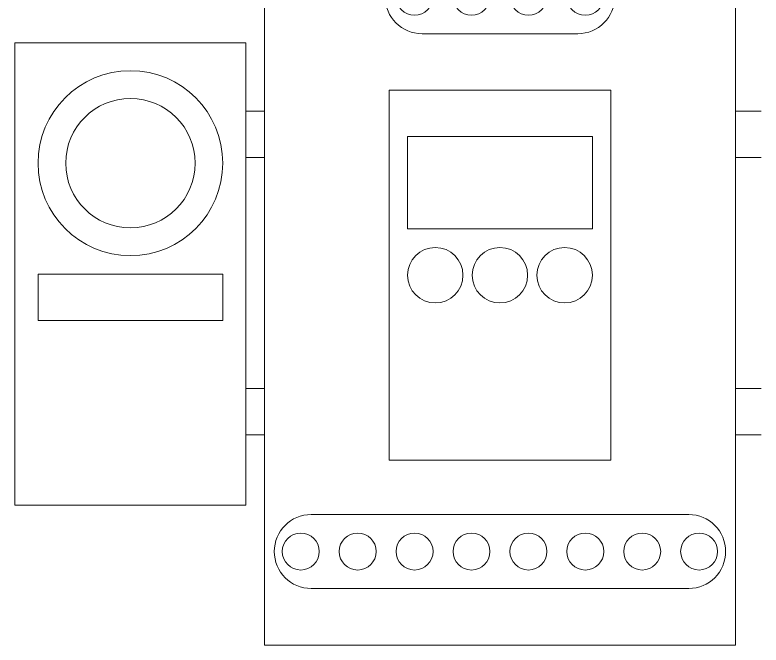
# Model space of a CAD drawing. Header units: millimetres. Extents: x 4134 to 7422, y 1400 to 3585.
# Drawn here: x 5585.4 to 5666.2, y 3263 to 3331.2 of the extents above; entities that cross this region are included whole.
import ezdxf

# ---------------------------------------------------------------- set-up
doc = ezdxf.new("R2010")
doc.units = ezdxf.units.MM
doc.layers.add('000-PI-Oprema', color=30, linetype='Continuous', lineweight=5)
doc.layers.add('002-PI-Kabelska kanalica', color=150, linetype='Continuous')
doc.layers.add('SI-Ormari', color=51, linetype='Continuous')

# ---------------------------------------------------------------- blocks, each defined once
blk = doc.blocks.new('*U219')
at = {"layer": '000-PI-Oprema', "color": 0, "linetype": 'ByBlock', "lineweight": 0}
for p, q in [((2.5, 25), (22.5, 25)), ((2.5, 25), (2.5, 20)), ((22.5, 25), (22.5, 20)), ((2.5, 20), (22.5, 20))]:
    blk.add_line(p, q, dxfattribs=at)
blk.add_lwpolyline([(0, 50), (25, 50), (25, 0), (0, 0)], close=True, dxfattribs=at)
for radius in [10, 7]:
    blk.add_circle((12.5, 37), radius, dxfattribs=at)
blk = doc.blocks.new('*U220')
at = {"layer": 'SI-Ormari', "color": 0, "linetype": 'ByBlock', "lineweight": 0}
for p, q in [((17.07, 74), (33.93, 74)), ((17.07, 74), (33.93, 74)), ((17.07, 66), (33.93, 66)), ((17.07, 66), (33.93, 66)), ((25.5, 59.883), (13.5, 59.883)), ((13.5, 59.883), (13.5, 19.883)), ((25.5, 59.883), (13.5, 59.883)), ((13.5, 59.883), (13.5, 19.883)), ((25.5, 59.883), (37.5, 59.883)), ((25.5, 59.883), (37.5, 59.883)), ((37.5, 59.883), (37.5, 19.883)), ((37.5, 59.883), (37.5, 19.883)), ((25.5, 19.883), (13.5, 19.883)), ((25.5, 19.883), (13.5, 19.883)), ((25.5, 19.883), (37.5, 19.883)), ((25.5, 19.883), (37.5, 19.883)), ((5.07, 14), (45.93, 14)), ((5.07, 14), (45.93, 14)), ((5.07, 6), (45.93, 6)), ((5.07, 6), (45.93, 6))]:
    blk.add_line(p, q, dxfattribs=at)
for points in [[(0, -0.117), (0, 79.883), (51, 79.883), (51, -0.117)], [(15.5, 44.883), (15.5, 54.883), (35.5, 54.883), (35.5, 44.883)], [(15.5, 44.883), (15.5, 54.883), (35.5, 54.883), (35.5, 44.883)]]:
    blk.add_lwpolyline(points, close=True, dxfattribs=at)
for centre, radius in [((16.26, 70), 2), ((16.26, 70), 2), ((22.42, 70), 2), ((22.42, 70), 2), ((28.58, 70), 2), ((28.58, 70), 2), ((34.74, 70), 2), ((34.74, 70), 2), ((18.5, 39.883), 3), ((18.5, 39.883), 3), ((25.5, 39.883), 3), ((25.5, 39.883), 3), ((32.5, 39.883), 3), ((32.5, 39.883), 3), ((3.94, 10), 2), ((3.94, 10), 2), ((10.1, 10), 2), ((10.1, 10), 2), ((16.26, 10), 2), ((16.26, 10), 2), ((22.42, 10), 2), ((22.42, 10), 2), ((28.58, 10), 2), ((28.58, 10), 2), ((34.74, 10), 2), ((34.74, 10), 2), ((40.9, 10), 2), ((40.9, 10), 2), ((47.06, 10), 2), ((47.06, 10), 2)]:
    blk.add_circle(centre, radius, dxfattribs=at)
for centre, start, end in [((17.07, 70), 90, 270), ((17.07, 70), 90, 270), ((33.93, 70), 270, 90), ((33.93, 70), 270, 90), ((5.07, 10), 90, 270), ((5.07, 10), 90, 270), ((45.93, 10), 270, 90), ((45.93, 10), 270, 90)]:
    blk.add_arc(centre, 4, start, end, dxfattribs=at)

msp = doc.modelspace()

# ---------------------------------------------------------------- linework, layer by layer
at = {"layer": '002-PI-Kabelska kanalica', "color": 0, "linetype": 'ByBlock', "lineweight": 0, "ltscale": 0.25}
for points in [[(5610.393, 3320.778), (5612.393, 3320.778)], [(5663.393, 3320.778), (5666.158, 3320.778)], [(5610.393, 3315.778), (5612.393, 3315.778)], [(5663.393, 3315.778), (5666.158, 3315.778)], [(5610.393, 3290.778), (5612.393, 3290.778)], [(5663.393, 3290.778), (5666.158, 3290.778)], [(5612.393, 3285.778), (5610.393, 3285.778)], [(5666.158, 3285.778), (5663.393, 3285.778)]]:
    msp.add_lwpolyline(points, dxfattribs=at)

# ---------------------------------------------------------------- block references
at = {"layer": '000-PI-Oprema', "color": 0, "linetype": 'ByBlock', "lineweight": 0}
for name, p in [('*U220', (5612.393, 3263.161)), ('*U219', (5585.393, 3278.161))]:
    msp.add_blockref(name, p, dxfattribs=at)

doc.saveas('drawing.dxf')
